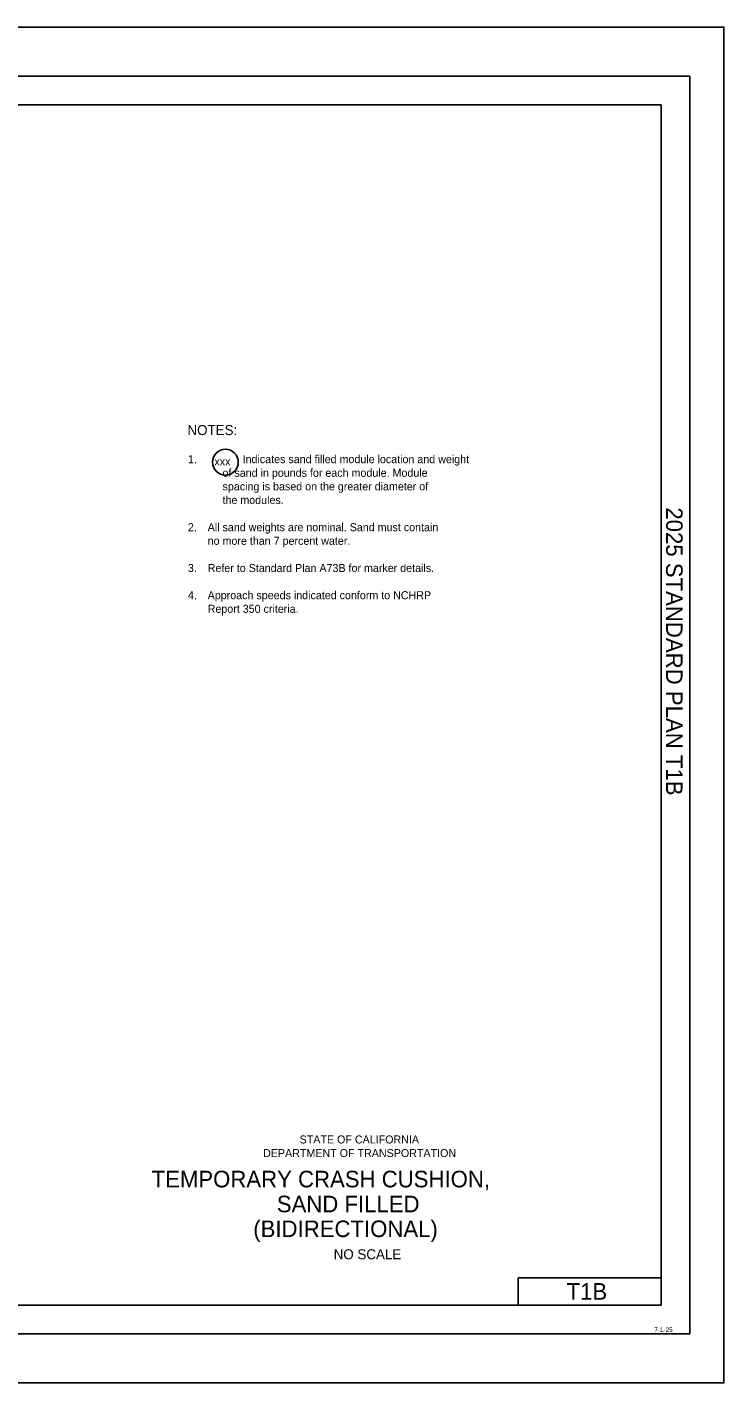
# Model space of a CAD drawing. Extents: x -894 to 866, y -472 to 714.
# Drawn here: x 256 to 866, y -472 to 714 of the extents above; entities that cross this region are included whole.
import ezdxf

# ---------------------------------------------------------------- set-up
doc = ezdxf.new("R2010")
doc.units = 0
for name, color, linetype in [('border_INSIDE-BORDER-anno', 7, 'Continuous'), ('border_PLOTTING-ELEMENTS', 7, 'Continuous'), ('border_rw_22x34_Cut_Lines', 7, 'Continuous'), ('border_SHEET', 7, 'Continuous'), ('border_WITHIN-BORDER-anno', 7, 'Continuous'), ('tcd_CRASH-CUSHION-anno', 7, 'Continuous')]:
    doc.layers.add(name, color=color, linetype=linetype)

msp = doc.modelspace()

# ---------------------------------------------------------------- linework, layer by layer
at = {"layer": 'border_PLOTTING-ELEMENTS'}
for points in [[(-894, -472.4), (866, -472.4), (866, 713.6), (-894, 713.6)], [(-864, 670.6), (836, 670.6), (836, -429.4), (-864, -429.4)]]:
    msp.add_lwpolyline(points, close=True, dxfattribs=at)
at = {"layer": 'border_rw_22x34_Cut_Lines'}
msp.add_lwpolyline([(-864, 670.6), (836, 670.6), (836, -429.4), (-864, -429.4)], close=True, dxfattribs=at)
at = {"layer": 'border_SHEET'}
for p, q in [((-814, 645.6), (811, 645.6)), ((811, 645.6), (811, -404.4)), ((685.9, -404.4), (685.9, -380.4)), ((685.9, -380.4), (810.9, -380.4)), ((811, -404.4), (-814, -404.4))]:
    msp.add_line(p, q, dxfattribs=at)
at = {"layer": 'tcd_CRASH-CUSHION-anno'}
msp.add_circle((429.5, 333), 11.3, dxfattribs=at)

# ---------------------------------------------------------------- texts
at = {"layer": 'border_INSIDE-BORDER-anno'}
for s, height, p in [('STATE OF CALIFORNIA', 7, (494.5, -263)), ('DEPARTMENT OF TRANSPORTATION', 7, (462.5, -274.9)), ('TEMPORARY CRASH CUSHION,', 14.5, (364.9, -301.4)), ('SAND FILLED', 14.5, (474.5, -323.2)), ('(BIDIRECTIONAL)', 14.5, (453.9, -344.9)), ('NO SCALE', 8.75, (524.3, -364.3))]:
    msp.add_text(s, height=height, dxfattribs=at).set_placement(p)
at = {"layer": 'border_WITHIN-BORDER-anno'}
msp.add_text('2025 STANDARD PLAN T1B', height=14.5, rotation=270, dxfattribs=at).set_placement((815.3, 293.5))
for s, height, p in [('T1B', 14.5, (728.2, -399.7)), ('7-1-25', 4, (805.1, -427.9))]:
    msp.add_text(s, height=height, dxfattribs=at).set_placement(p)
at = {"layer": 'tcd_CRASH-CUSHION-anno'}
for s, height, p in [('NOTES:', 8.75, (396.3, 356.7)), ('1.', 7, (396.7, 332.1)), ('xxx', 7, (419.9, 330.1)), (' Indicates sand filled module location and weight ', 7, (442, 332.1)), ('     of sand in pounds for each module. Module', 7, (414, 320.2)), ('     spacing is based on the greater diameter of', 7, (414, 308.3)), ('     the modules.', 7, (414, 296.4)), ('2.', 7, (396.7, 272.6)), ('All sand weights are nominal. Sand must contain', 7, (414, 272.6)), ('no more than 7 percent water.', 7, (414, 260.7)), ('3.', 7, (396.7, 236.9)), ('Refer to Standard Plan A73B for marker details.', 7, (414, 236.9)), ('4.', 7, (396.7, 213.1)), ('Approach speeds indicated conform to NCHRP', 7, (414, 213.1)), ('Report 350 criteria.', 7, (414, 201.2))]:
    msp.add_text(s, height=height, dxfattribs=at).set_placement(p)

doc.saveas('drawing.dxf')
